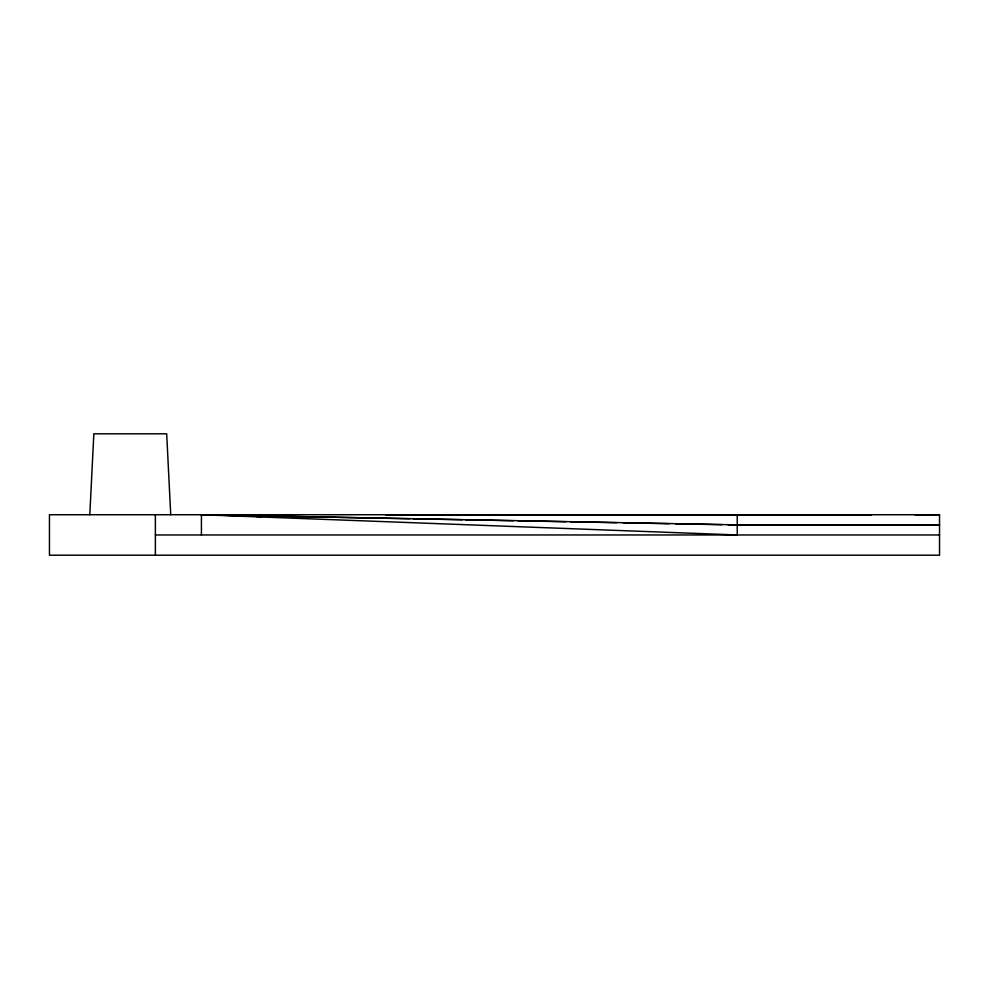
<?xml version="1.0" encoding="UTF-8"?>
<svg xmlns="http://www.w3.org/2000/svg" width="989" height="989" viewBox="0 0 989 989"><rect width="100%" height="100%" fill="white"/><g stroke="black" fill="none" stroke-linecap="round" stroke-linejoin="round"><path stroke-width="1.48" d="M211.077 514.737L49.45 514.737L49.45 555.2L939.538 555.2L939.538 514.737L209.952 514.737L236.099 515.739M89.801 514.737L93.844 433.8L166.684 433.8L170.726 514.737M385.735 514.849L871.581 514.849M914.825 514.774L939.538 514.737M155.372 534.962L939.538 534.962M209.989 514.737L274.744 514.774M409.879 518.718L201.422 514.737L201.422 534.962M412.969 518.78L462.382 519.72M465.46 519.781L513.328 520.696M517.964 520.783L565.832 521.697M570.468 521.784L616.79 522.674M622.959 522.785L669.281 523.676M675.462 523.799L721.785 524.677M727.966 524.8L939.55 524.85L737.225 524.85L201.422 514.737L737.225 534.962L737.225 515.084M256.089 516.505L262.246 516.74M155.372 514.737L155.372 555.2"/></g></svg>
